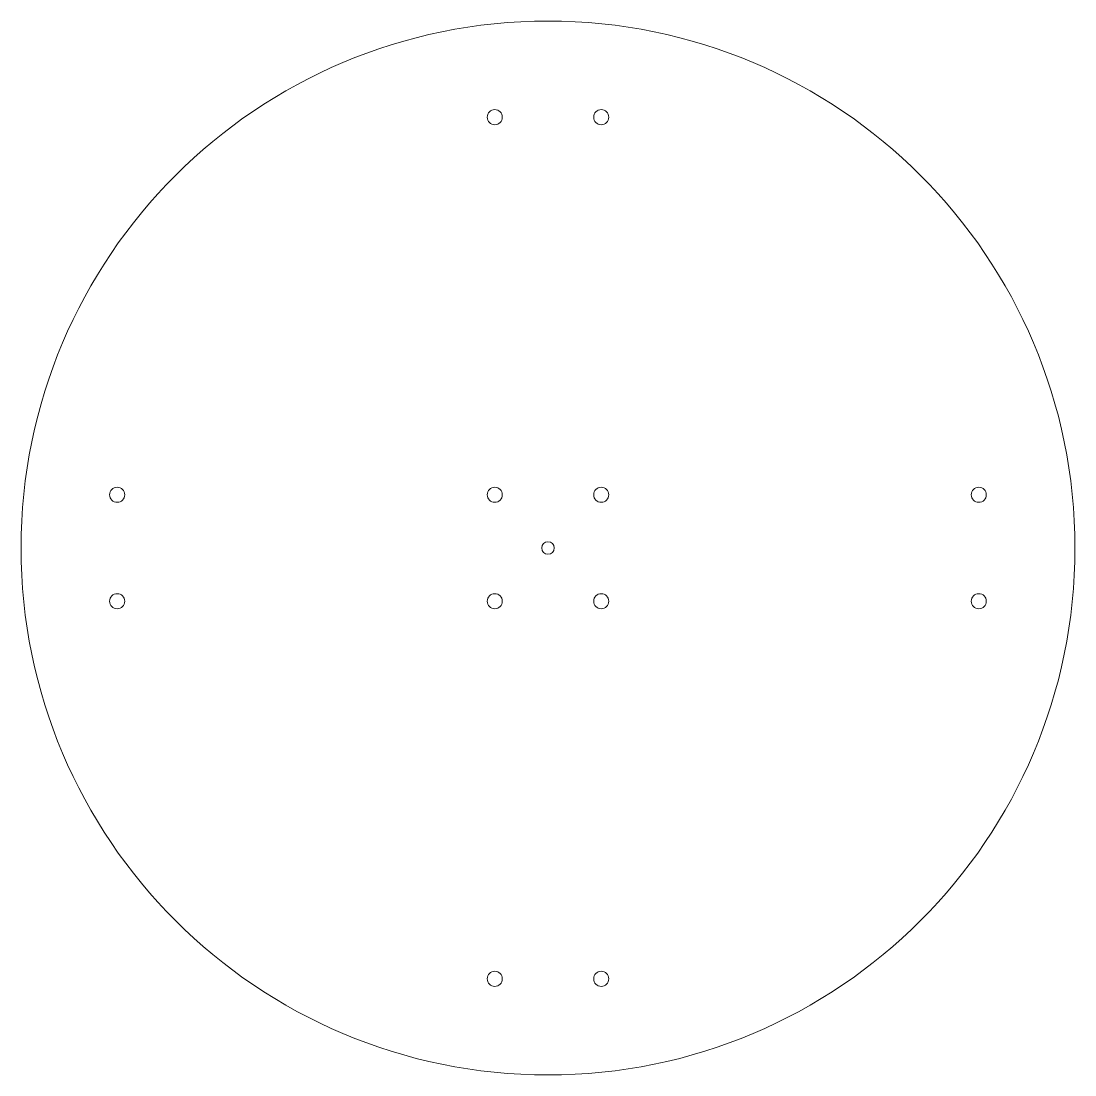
# Model space of a CAD drawing. Header units: inches. Extents: x 45.7 to 111.7, y -58.2 to -25.1.
# Drawn here: x 84.15 to 111.71, y -53.15 to -25.59 of the extents above; entities that cross this region are included whole.
import ezdxf

# ---------------------------------------------------------------- set-up
doc = ezdxf.new("R2010")
doc.units = ezdxf.units.IN
doc.header["$MEASUREMENT"] = 0
doc.layers.add('photopizza_v7_700mm', color=7, linetype='Continuous', lineweight=0)

msp = doc.modelspace()

# ---------------------------------------------------------------- linework, layer by layer
at = {"layer": 'photopizza_v7_700mm', "color": 1, "lineweight": 9, "true_color": 0xff0000}
for points in [[(97.932, -25.591), (90.322, -25.591), (84.153, -31.76), (84.153, -39.37), (84.153, -46.98), (90.322, -53.15), (97.932, -53.15), (105.543, -53.15), (111.712, -46.98), (111.712, -39.37), (111.712, -31.76), (105.543, -25.591), (97.932, -25.591)], [(96.54, -28.301), (96.649, -28.301), (96.737, -28.213), (96.737, -28.104), (96.737, -27.995), (96.649, -27.907), (96.54, -27.907), (96.432, -27.907), (96.344, -27.995), (96.344, -28.104), (96.344, -28.213), (96.432, -28.301), (96.54, -28.301)], [(99.324, -28.301), (99.433, -28.301), (99.521, -28.213), (99.521, -28.104), (99.521, -27.995), (99.433, -27.907), (99.324, -27.907), (99.216, -27.907), (99.127, -27.995), (99.127, -28.104), (99.127, -28.213), (99.216, -28.301), (99.324, -28.301)], [(86.863, -37.978), (86.863, -37.869), (86.775, -37.781), (86.666, -37.781), (86.558, -37.781), (86.469, -37.869), (86.469, -37.978), (86.469, -38.087), (86.558, -38.175), (86.666, -38.175), (86.775, -38.175), (86.863, -38.087), (86.863, -37.978)], [(96.54, -38.175), (96.649, -38.175), (96.737, -38.087), (96.737, -37.978), (96.737, -37.87), (96.649, -37.781), (96.54, -37.781), (96.432, -37.781), (96.344, -37.87), (96.344, -37.978), (96.344, -38.087), (96.432, -38.175), (96.54, -38.175)], [(99.324, -38.175), (99.433, -38.175), (99.521, -38.087), (99.521, -37.978), (99.521, -37.87), (99.433, -37.781), (99.324, -37.781), (99.216, -37.781), (99.127, -37.87), (99.127, -37.978), (99.127, -38.087), (99.216, -38.175), (99.324, -38.175)], [(109.198, -38.175), (109.307, -38.175), (109.395, -38.087), (109.395, -37.978), (109.395, -37.87), (109.307, -37.781), (109.198, -37.781), (109.09, -37.781), (109.001, -37.87), (109.001, -37.978), (109.001, -38.087), (109.09, -38.175), (109.198, -38.175)], [(97.932, -39.209), (98.021, -39.209), (98.094, -39.281), (98.094, -39.37), (98.094, -39.459), (98.021, -39.531), (97.932, -39.531), (97.843, -39.531), (97.771, -39.459), (97.771, -39.37), (97.771, -39.281), (97.843, -39.209), (97.932, -39.209)], [(86.863, -40.762), (86.863, -40.653), (86.775, -40.565), (86.666, -40.565), (86.558, -40.565), (86.469, -40.653), (86.469, -40.762), (86.469, -40.871), (86.558, -40.959), (86.666, -40.959), (86.775, -40.959), (86.863, -40.871), (86.863, -40.762)], [(96.54, -40.959), (96.649, -40.959), (96.737, -40.87), (96.737, -40.762), (96.737, -40.654), (96.649, -40.565), (96.54, -40.565), (96.432, -40.565), (96.344, -40.654), (96.344, -40.762), (96.344, -40.87), (96.432, -40.959), (96.54, -40.959)], [(99.324, -40.959), (99.433, -40.959), (99.521, -40.87), (99.521, -40.762), (99.521, -40.654), (99.433, -40.565), (99.324, -40.565), (99.216, -40.565), (99.127, -40.654), (99.127, -40.762), (99.127, -40.87), (99.216, -40.959), (99.324, -40.959)], [(109.198, -40.959), (109.307, -40.959), (109.395, -40.87), (109.395, -40.762), (109.395, -40.654), (109.307, -40.565), (109.198, -40.565), (109.09, -40.565), (109.001, -40.654), (109.001, -40.762), (109.001, -40.87), (109.09, -40.959), (109.198, -40.959)], [(96.54, -50.439), (96.432, -50.439), (96.344, -50.527), (96.344, -50.636), (96.344, -50.745), (96.432, -50.833), (96.54, -50.833), (96.649, -50.833), (96.737, -50.745), (96.737, -50.636), (96.737, -50.527), (96.649, -50.439), (96.54, -50.439)], [(99.324, -50.439), (99.216, -50.439), (99.127, -50.527), (99.127, -50.636), (99.127, -50.745), (99.216, -50.833), (99.324, -50.833), (99.433, -50.833), (99.521, -50.745), (99.521, -50.636), (99.521, -50.527), (99.433, -50.439), (99.324, -50.439)]]:
    msp.add_open_spline(points, degree=3, knots=[0, 0, 0, 0, 1, 1, 1, 2, 2, 2, 3, 3, 3, 4, 4, 4, 4], dxfattribs=at)

doc.saveas('drawing.dxf')
